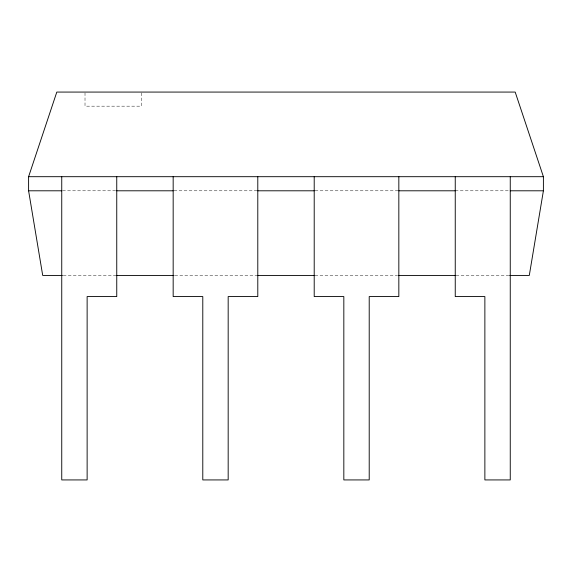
<?xml version="1.0" encoding="UTF-8"?>
<svg xmlns="http://www.w3.org/2000/svg" width="572" height="572" viewBox="0 0 572 572"><rect width="100%" height="100%" fill="white"/><g stroke="black" fill="none" stroke-linecap="round" stroke-linejoin="round"><path stroke-width="0.43" stroke-dasharray="2.86 2.15" d="M62.598 190.798L116.752 190.798M174.06 190.798L256.899 190.798M315.1 190.798L397.94 190.798M455.248 190.798L509.366 190.798M63.242 275.425L115.916 275.425M174.846 275.425L256.985 275.425M315.015 275.425L397.154 275.425M456.084 275.425L508.758 275.425M141.434 92.95L141.434 106.17L85.013 106.17L85.013 92.95"/><path stroke-width="0.86" d="M62.348 275.425L42.707 275.425L28.6 190.798L28.6 176.691L56.807 92.071L515.193 92.071L543.4 176.691L543.4 190.798L529.293 275.425L509.652 275.425M28.6 176.691L543.4 176.691M28.6 190.798L61.747 190.798M116.752 190.798L173.166 190.798M257.793 190.798L314.207 190.798M398.834 190.798L455.248 190.798M510.253 190.798L543.4 190.798M116.81 275.425L173.952 275.425M257.879 275.425L314.121 275.425M398.048 275.425L455.19 275.425M510.253 176.691L510.253 479.929L484.87 479.929L484.87 296.575L455.248 296.575L455.248 176.691M398.834 176.691L398.834 296.575L369.212 296.575L369.212 479.929L343.829 479.929L343.829 296.575L314.207 296.575L314.207 176.691M257.793 176.691L257.793 296.575L228.171 296.575L228.171 479.929L202.788 479.929L202.788 296.575L173.166 296.575L173.166 176.691M116.752 176.691L116.752 296.575L87.13 296.575L87.13 479.929L61.747 479.929L61.747 176.691"/></g></svg>
